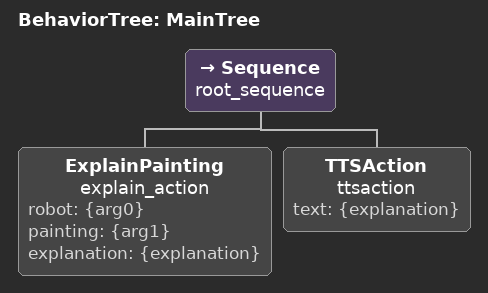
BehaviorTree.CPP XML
<root BTCPP_format="4" main_tree_to_execute="MainTree">
  <BehaviorTree ID="MainTree">
    <Sequence name="root_sequence">
      <ExplainPainting name="explain_action" robot="{arg0}" painting="{arg1}" explanation="{explanation}"/>
      <TTSAction name="ttsaction" text="{explanation}"/>
    </Sequence>
  </BehaviorTree>
</root>
